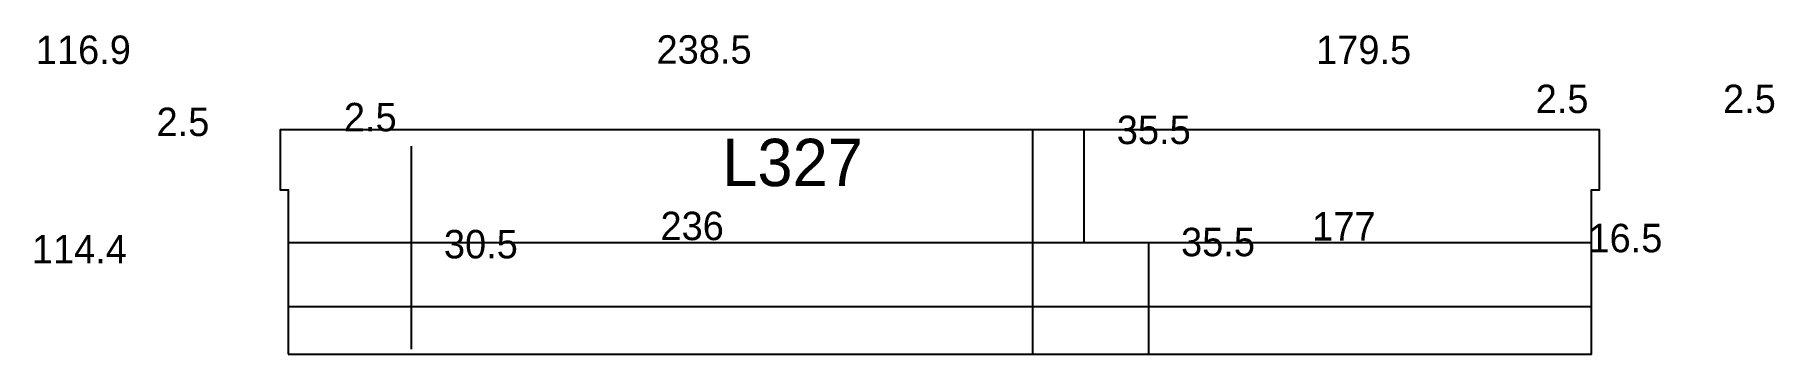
# Model space of a CAD drawing. Extents: x 3089 to 3640, y 1578 to 1679.
import ezdxf

# ---------------------------------------------------------------- set-up
doc = ezdxf.new("R2010")
doc.units = 0
for name, color, linetype in [('3', 3, 'Continuous'), ('4', 4, 'Continuous'), ('Painéis', 200, 'Continuous')]:
    doc.layers.add(name, color=color, linetype=linetype)

msp = doc.modelspace()

# ---------------------------------------------------------------- linework, layer by layer
at = {"layer": '3'}
for p, q in [((3585.07, 1649), (3167.07, 1649)), ((3167.07, 1649), (3167.07, 1630)), ((3405.57, 1578), (3405.57, 1648.9)), ((3421.87, 1613.4), (3421.87, 1648.9)), ((3585.07, 1630), (3585.07, 1649)), ((3208.67, 1579.6), (3208.67, 1643.9)), ((3167.07, 1630), (3169.57, 1630)), ((3169.57, 1630), (3169.57, 1578)), ((3582.57, 1578), (3582.57, 1630)), ((3582.57, 1630), (3585.07, 1630)), ((3169.57, 1613.4), (3582.57, 1613.4)), ((3442.27, 1578), (3442.27, 1613.4)), ((3169.57, 1593.1), (3582.57, 1593.1)), ((3169.57, 1578), (3582.57, 1578))]:
    msp.add_line(p, q, dxfattribs=at)
at = {"layer": '3', "lineweight": 25}
msp.add_lwpolyline([(3169.57, 1578), (3582.57, 1578), (3582.57, 1630), (3585.07, 1630), (3585.07, 1649), (3167.07, 1649), (3167.07, 1630), (3169.57, 1630)], close=True, dxfattribs=at)
at = {"layer": 'Painéis', "lineweight": 18}
for p, q in [((3405.57, 1578), (3405.57, 1648.9)), ((3421.87, 1613.4), (3421.87, 1648.9)), ((3208.67, 1579.6), (3208.67, 1643.9)), ((3169.57, 1613.4), (3582.57, 1613.4)), ((3442.27, 1578), (3442.27, 1613.4)), ((3169.57, 1593.1), (3582.57, 1593.1))]:
    msp.add_line(p, q, dxfattribs=at)

# ---------------------------------------------------------------- texts
at = {"layer": '4'}
msp.add_text('L327', height=15, dxfattribs=at).set_placement((3307.12, 1631.2))
at = {"layer": 'Painéis'}
for s, p in [('116.9', (3089.64, 1669.88)), ('238.5', (3286.32, 1669.98)), ('179.5', (3495.32, 1669.88)), ('2.5', (3564.89, 1654.34)), ('2.5', (3624.25, 1654.34)), ('2.5', (3127.89, 1647.06)), ('2.5', (3187.25, 1648.56)), ('35.5', (3432.16, 1644.51)), ('236', (3287.57, 1614.11)), ('177', (3494.07, 1613.98)), ('114.4', (3088.39, 1606.77)), ('30.5', (3218.94, 1608.34)), ('35.5', (3452.53, 1609.01)), ('16.5', (3581.61, 1610.27))]:
    msp.add_text(s, height=9, dxfattribs=at).set_placement(p)

doc.saveas('drawing.dxf')
